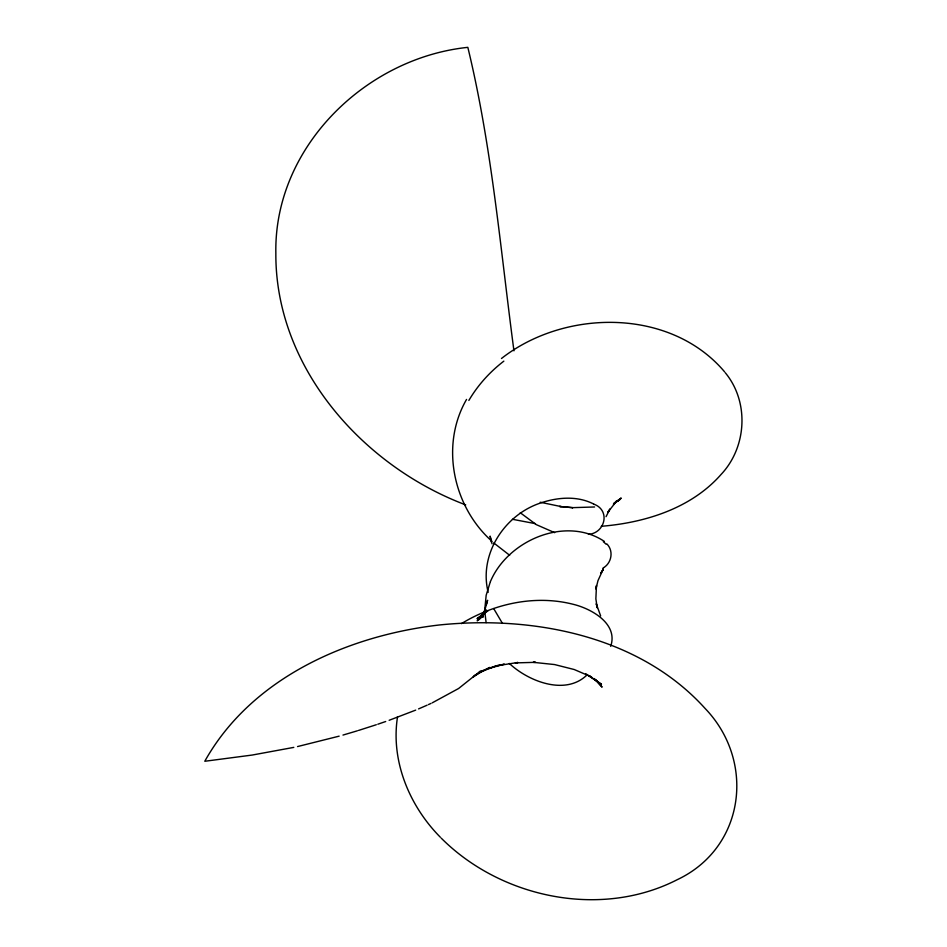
<?xml version="1.0" encoding="UTF-8"?>
<svg xmlns="http://www.w3.org/2000/svg" width="947" height="947" viewBox="0 0 947 947"><rect width="100%" height="100%" fill="white"/><g stroke="black" fill="none" stroke-linecap="round" stroke-linejoin="round"><path stroke-width="1.42" d="M397.551 716.69C390.531 760.843 409.4 805.944 440.284 837.172M483.858 612.449L482.757 617.349L487.598 600.28L486.166 605.192M490.286 581.896L486.166 595.284L484.793 609.3M490.428 581.565C507.687 540.453 565.537 515.511 604.375 541.424M610.685 646.328C618.509 623.765 591.366 608.661 573.172 604.293C535.375 594.621 494.322 603.523 461.426 623.635M606.044 516.671L609.951 509.013L607.974 512.067L616.734 500.963L613.443 504.372L621.185 498.015L613.727 503.567M482.177 615.337L480.91 617.953L485.195 609.383M466.551 399.421C439.976 445.303 453.045 506.681 491.99 541.317M482.425 614.461L479.17 619.622L484.876 611.04M602.825 570.082L600.777 573.266L603.132 569.36L597.971 580.677L595.923 589.034L596.48 585.542L595.864 598.847L597.214 607.785L596.243 603.748L600.647 615.905M587.223 674.726C565.773 696.081 528.568 681.485 509.332 663.456M479.324 618.403L486.474 610.057L477.217 620.865L481.313 615.941M482.449 614.591L477.88 619.078L486.805 610.874M478.543 672.571L479.407 671.837M478.33 672.761L458.62 688.493L432.187 702.863M479.632 671.648L480.496 670.902M501.484 358.487C564.85 308.746 670.523 307.763 724.621 371.863M603.76 567.62C611.786 562.601 613.703 550.704 606.861 543.921M482.189 614.852L477.051 618.722L487.965 610.815M613.549 503.697L620.51 499.116L615.526 501.827M603.511 567.809L602.706 568.389M472.967 677.2L483.254 670.369M474.092 675.673L490.001 667.41L478.969 672.595L494.227 666.558L488.64 668.535L504.064 664.249M430.944 703.443L428.423 704.592M615.621 501.91L618.296 500.703L615.704 501.721M427.121 705.184L418.586 708.901M415.686 710.12L389.146 720.288M385.689 721.519L377.794 724.23M542.063 502.526C505.189 513.712 478.495 553.971 488.178 592.337M376.314 724.727L358.44 730.468M542.371 502.419C558.837 497.139 577.895 495.873 593.662 504.029M357.35 730.812L342.98 735.073M339.156 736.15L297.547 746.567M588.466 534.345C605.038 533.232 610.732 510.397 593.994 504.218M504.242 664.19L494.902 666.061L517.737 662.509M293.795 747.384L252.186 755.055L204.777 761.27C251.476 677.756 347.892 635.52 439.396 624.973C533.291 615.349 639.403 635.745 705.089 708.439C755.848 761.222 745.04 847.683 677.259 879.68C600.718 918.921 501.022 898.099 441.148 838.059M517.891 662.498L515.346 662.9L535.564 662.332L533.197 662.32L554.551 664.557L574.249 669.529L591.615 676.987L588.513 675.59L601.475 684.255L585.779 673.755M601.274 526.295C645.073 522.732 691.251 508.397 721.081 474.459C746.816 447.162 749.408 401.966 725.319 372.787M594.586 506.976L572.284 507.663M535.41 523.655L512.445 519.287M561.133 506.586L540.228 502.241M554.646 532.664L536.31 524.638L520.294 512.765M465.723 504.893C362.559 466.007 275.127 367.329 275.849 253.228C273.884 147.519 365.364 58.004 467.83 47.35C492.014 146.998 500.454 249.452 513.949 350.828M509.652 555.273L493.742 542.927M594.148 678.727L597.545 681.627M593.982 678.526L602.091 687.131L595.533 679.508M502.455 623.398L493.695 608.578M492.038 543.779L490.108 536.109L491.386 541.992M486.119 622.629L484.864 612.259M468.86 400.439A134.024 119.677 -19.6 0 1 503.851 361.138M603.31 541.743A83.774 34.897 -6.9 0 1 605.997 544.146M572.663 507.663L559.618 506.479L572.663 507.663"/></g></svg>
